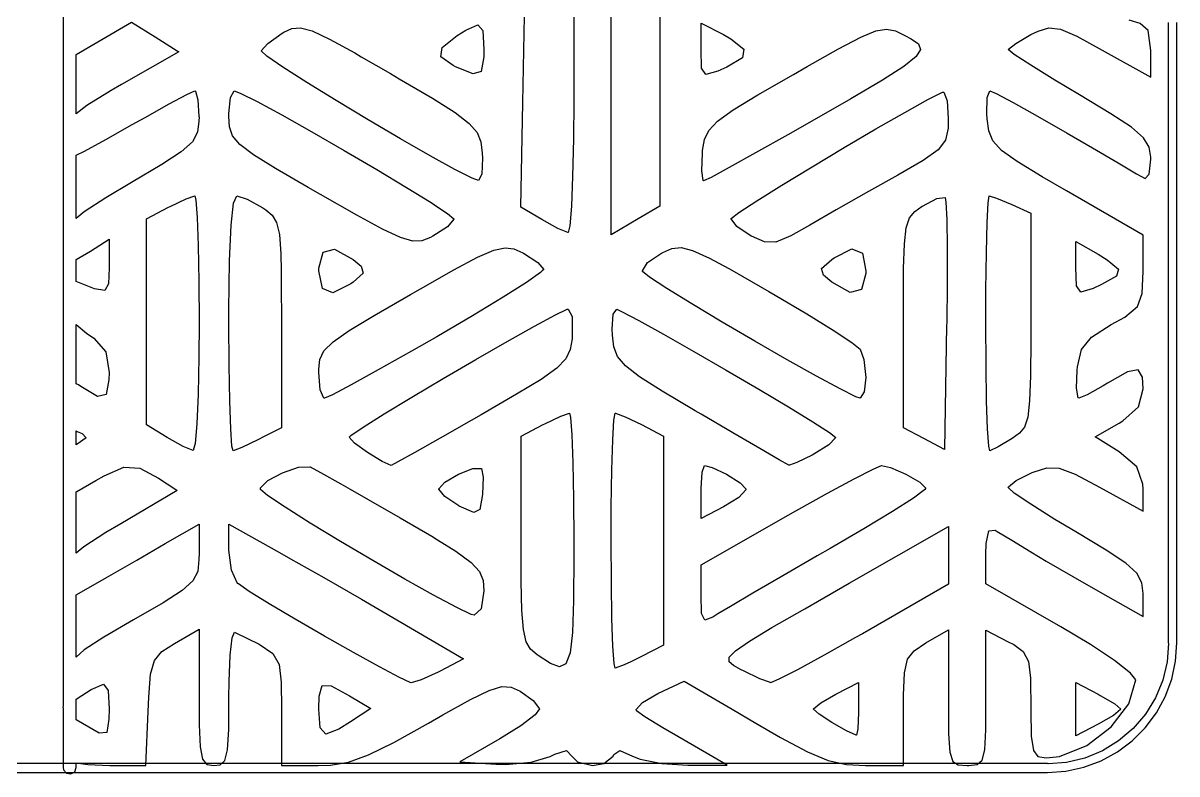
# Model space of a CAD drawing. Header units: millimetres. Extents: x 38 to 487, y 14 to 137.
# Drawn here: x 459.49 to 472.66, y 27.92 to 36.49 of the extents above; entities that cross this region are included whole.
import ezdxf

# ---------------------------------------------------------------- set-up
doc = ezdxf.new("R2010")
doc.units = ezdxf.units.MM
doc.layers.add('BLACK', color=20, linetype='Continuous')

msp = doc.modelspace()

# ---------------------------------------------------------------- linework, layer by layer
at = {"layer": 'BLACK', "linetype": 'Continuous'}
for p, q in [((459.948, 38.682), (459.948, 28.704)), ((465.774, 37.099), (465.774, 35.595)), ((466.201, 34.074), (466.201, 37.099)), ((465.195, 35.582), (465.218, 36.775)), ((466.757, 36.775), (466.757, 34.399)), ((460.343, 36.276), (460.728, 36.501)), ((460.728, 36.501), (460.997, 36.331)), ((467.228, 36.188), (467.228, 36.489)), ((467.228, 36.489), (467.484, 36.357)), ((472.24, 36.485), (472.114, 36.523)), ((472.33, 36.406), (472.24, 36.485)), ((472.559, 36.495), (472.559, 29.417)), ((472.559, 36.495), (472.559, 29.417)), ((472.659, 29.417), (472.659, 36.495)), ((472.659, 29.417), (472.659, 36.495)), ((462.284, 36.257), (462.446, 36.374)), ((462.446, 36.374), (462.465, 36.385)), ((462.465, 36.385), (462.557, 36.428)), ((462.557, 36.428), (462.655, 36.436)), ((462.655, 36.436), (462.789, 36.399)), ((462.789, 36.399), (462.987, 36.306)), ((464.273, 36.209), (464.445, 36.347)), ((464.445, 36.347), (464.542, 36.408)), ((464.542, 36.408), (464.681, 36.47)), ((464.681, 36.47), (464.737, 36.403)), ((464.737, 36.403), (464.747, 36.186)), ((467.484, 36.357), (467.568, 36.311)), ((469.05, 36.329), (469.222, 36.4)), ((469.222, 36.4), (469.344, 36.42)), ((469.344, 36.42), (469.445, 36.399)), ((469.445, 36.399), (469.554, 36.348)), ((469.554, 36.348), (469.624, 36.31)), ((470.819, 36.258), (470.992, 36.358)), ((470.992, 36.358), (471.074, 36.398)), ((471.074, 36.398), (471.198, 36.436)), ((471.198, 36.436), (471.331, 36.42)), ((471.331, 36.42), (471.517, 36.338)), ((472.359, 36.178), (472.33, 36.406)), ((460.098, 36.132), (460.343, 36.276)), ((460.997, 36.331), (461.25, 36.171)), ((462.209, 36.171), (462.284, 36.257)), ((462.987, 36.306), (463.276, 36.148)), ((467.568, 36.311), (467.715, 36.193)), ((468.798, 36.196), (469.05, 36.329)), ((469.624, 36.31), (469.709, 36.251)), ((469.709, 36.251), (469.733, 36.188)), ((470.735, 36.191), (470.819, 36.258)), ((471.517, 36.338), (471.805, 36.181)), ((460.098, 35.455), (460.098, 36.132)), ((461.267, 36.161), (460.613, 35.788)), ((461.25, 36.171), (461.267, 36.161)), ((462.273, 36.111), (462.209, 36.171)), ((462.456, 35.985), (462.273, 36.111)), ((463.276, 36.148), (463.349, 36.105)), ((463.349, 36.105), (463.684, 35.912)), ((464.259, 36.105), (464.273, 36.209)), ((464.4, 36.004), (464.259, 36.105)), ((464.747, 36.103), (464.72, 35.938)), ((464.747, 36.186), (464.747, 36.103)), ((467.234, 35.974), (467.228, 36.188)), ((467.699, 36.092), (467.523, 35.985)), ((467.715, 36.193), (467.699, 36.092)), ((468.437, 35.992), (468.798, 36.196)), ((469.683, 36.107), (469.543, 35.995)), ((469.733, 36.188), (469.683, 36.107)), ((470.734, 36.186), (470.735, 36.191)), ((470.803, 36.13), (470.734, 36.186)), ((470.99, 36.008), (470.803, 36.13)), ((471.805, 36.181), (472.359, 35.871)), ((472.359, 35.871), (472.359, 36.178)), ((462.73, 35.811), (462.456, 35.985)), ((464.427, 35.991), (464.4, 36.004)), ((464.627, 35.909), (464.427, 35.991)), ((467.283, 35.901), (467.234, 35.974)), ((467.523, 35.985), (467.419, 35.939)), ((468.282, 35.903), (468.437, 35.992)), ((469.543, 35.995), (469.299, 35.839)), ((471.266, 35.838), (470.99, 36.008)), ((463.684, 35.912), (463.783, 35.854)), ((463.783, 35.854), (464.161, 35.632)), ((464.72, 35.938), (464.627, 35.909)), ((467.419, 35.939), (467.283, 35.901)), ((467.876, 35.669), (468.282, 35.903)), ((469.299, 35.839), (468.936, 35.625)), ((471.546, 35.67), (471.266, 35.838)), ((460.495, 35.72), (460.218, 35.55)), ((460.613, 35.788), (460.495, 35.72)), ((461.361, 35.675), (461.451, 35.715)), ((461.451, 35.715), (461.457, 35.713)), ((461.457, 35.713), (461.486, 35.615)), ((461.859, 35.64), (461.898, 35.715)), ((461.898, 35.715), (461.968, 35.69)), ((461.968, 35.69), (462.161, 35.594)), ((463.064, 35.605), (462.73, 35.811)), ((469.815, 35.616), (469.984, 35.701)), ((469.984, 35.701), (469.998, 35.7)), ((469.998, 35.7), (470.035, 35.602)), ((470.493, 35.64), (470.523, 35.715)), ((470.523, 35.715), (470.595, 35.685)), ((460.882, 35.413), (461.159, 35.568)), ((461.159, 35.568), (461.361, 35.675)), ((461.486, 35.615), (461.497, 35.423)), ((461.84, 35.456), (461.859, 35.64)), ((462.161, 35.594), (462.443, 35.441)), ((463.429, 35.385), (463.064, 35.605)), ((464.161, 35.632), (464.42, 35.469)), ((465.172, 34.39), (465.195, 35.582)), ((465.774, 35.595), (465.771, 35.167)), ((467.596, 35.498), (467.876, 35.669)), ((468.936, 35.625), (468.438, 35.34)), ((469.552, 35.47), (469.815, 35.616)), ((470.035, 35.602), (470.049, 35.402)), ((470.49, 35.454), (470.493, 35.64)), ((470.595, 35.685), (470.789, 35.583)), ((470.789, 35.583), (471.069, 35.426)), ((471.905, 35.455), (471.546, 35.67)), ((460.218, 35.55), (460.098, 35.455)), ((461.84, 35.423), (461.84, 35.456)), ((462.443, 35.441), (462.785, 35.249)), ((464.42, 35.469), (464.582, 35.345)), ((467.417, 35.37), (467.596, 35.498)), ((469.224, 35.282), (469.552, 35.47)), ((470.494, 35.398), (470.49, 35.454)), ((471.069, 35.426), (471.405, 35.233)), ((472.14, 35.3), (471.905, 35.455)), ((460.435, 35.16), (460.737, 35.33)), ((460.737, 35.33), (460.882, 35.413)), ((461.497, 35.369), (461.481, 35.243)), ((461.497, 35.423), (461.498, 35.418)), ((461.498, 35.418), (461.497, 35.369)), ((461.846, 35.304), (461.84, 35.423)), ((461.879, 35.204), (461.846, 35.304)), ((463.797, 35.169), (463.429, 35.385)), ((464.582, 35.345), (464.673, 35.24)), ((467.315, 35.264), (467.417, 35.37)), ((468.438, 35.34), (468.219, 35.215)), ((470.049, 35.402), (470.047, 35.29)), ((470.512, 35.258), (470.494, 35.398)), ((472.276, 35.181), (472.14, 35.3)), ((461.481, 35.243), (461.423, 35.135)), ((461.963, 35.105), (461.879, 35.204)), ((462.785, 35.249), (463.156, 35.036)), ((464.136, 34.975), (463.797, 35.169)), ((464.673, 35.24), (464.714, 35.133)), ((465.771, 35.167), (465.762, 34.738)), ((467.266, 35.159), (467.315, 35.264)), ((468.219, 35.215), (467.849, 35.007)), ((468.861, 35.069), (469.224, 35.282)), ((470.047, 35.29), (470.019, 35.153)), ((470.558, 35.146), (470.512, 35.258)), ((471.405, 35.233), (471.695, 35.064)), ((472.341, 35.075), (472.276, 35.181)), ((460.191, 35.028), (460.435, 35.16)), ((461.423, 35.135), (461.296, 35.021)), ((462.119, 34.986), (461.963, 35.105)), ((463.156, 35.036), (463.526, 34.818)), ((464.714, 35.133), (464.731, 35.004)), ((467.244, 35.006), (467.246, 35.035)), ((467.246, 35.035), (467.266, 35.159)), ((468.494, 34.849), (468.861, 35.069)), ((469.935, 35.042), (469.763, 34.92)), ((470.019, 35.153), (469.935, 35.042)), ((470.658, 35.037), (470.558, 35.146)), ((470.836, 34.908), (470.658, 35.037)), ((471.695, 35.064), (471.988, 34.893)), ((472.359, 34.958), (472.341, 35.075)), ((460.098, 34.982), (460.191, 35.028)), ((460.098, 34.258), (460.098, 34.982)), ((461.296, 35.021), (461.073, 34.875)), ((462.372, 34.828), (462.119, 34.986)), ((464.419, 34.819), (464.136, 34.975)), ((464.735, 34.949), (464.727, 34.765)), ((464.731, 35.004), (464.735, 34.949)), ((467.236, 34.802), (467.244, 35.006)), ((467.849, 35.007), (467.548, 34.84)), ((469.763, 34.92), (469.472, 34.754)), ((471.12, 34.735), (470.836, 34.908)), ((472.341, 34.767), (472.359, 34.935)), ((472.359, 34.935), (472.359, 34.958)), ((461.073, 34.875), (460.728, 34.67)), ((462.744, 34.612), (462.372, 34.828)), ((463.526, 34.818), (463.866, 34.614)), ((464.615, 34.72), (464.419, 34.819)), ((464.727, 34.765), (464.688, 34.694)), ((467.251, 34.694), (467.236, 34.802)), ((467.548, 34.84), (467.342, 34.729)), ((468.151, 34.64), (468.494, 34.849)), ((471.988, 34.893), (472.199, 34.77)), ((472.199, 34.77), (472.295, 34.715)), ((472.297, 34.714), (472.341, 34.767)), ((460.728, 34.67), (460.436, 34.497)), ((464.688, 34.694), (464.615, 34.72)), ((465.762, 34.738), (465.748, 34.399)), ((467.257, 34.689), (467.251, 34.694)), ((467.342, 34.729), (467.257, 34.689)), ((467.864, 34.46), (468.151, 34.64)), ((469.472, 34.754), (469.137, 34.567)), ((471.397, 34.574), (471.12, 34.735)), ((472.295, 34.715), (472.297, 34.714)), ((461.35, 34.482), (461.451, 34.518)), ((461.451, 34.518), (461.463, 34.467)), ((461.892, 34.433), (461.928, 34.518)), ((461.928, 34.518), (462.047, 34.48)), ((462.884, 34.532), (462.744, 34.612)), ((463.298, 34.296), (462.884, 34.532)), ((463.866, 34.614), (464.146, 34.441)), ((469.137, 34.567), (468.768, 34.358)), ((470.503, 34.437), (470.516, 34.518)), ((470.516, 34.518), (470.601, 34.491)), ((472.273, 34.068), (471.397, 34.574)), ((460.436, 34.497), (460.188, 34.334)), ((460.899, 34.257), (461.151, 34.387)), ((461.151, 34.387), (461.168, 34.396)), ((461.168, 34.396), (461.35, 34.482)), ((461.463, 34.467), (461.477, 34.27)), ((461.865, 34.184), (461.892, 34.433)), ((462.047, 34.48), (462.227, 34.38)), ((462.227, 34.38), (462.259, 34.359)), ((464.146, 34.441), (464.223, 34.39)), ((464.223, 34.39), (464.335, 34.315)), ((465.409, 34.248), (465.172, 34.39)), ((465.748, 34.399), (465.73, 34.176)), ((466.757, 34.399), (466.509, 34.254)), ((467.66, 34.327), (467.864, 34.46)), ((469.667, 34.338), (469.753, 34.399)), ((469.753, 34.399), (469.755, 34.401)), ((469.755, 34.401), (469.919, 34.487)), ((469.919, 34.487), (470.012, 34.499)), ((470.012, 34.499), (470.021, 34.447)), ((470.021, 34.447), (470.031, 34.247)), ((470.492, 34.213), (470.503, 34.437)), ((470.601, 34.491), (470.773, 34.419)), ((470.773, 34.419), (470.99, 34.319)), ((460.188, 34.334), (460.098, 34.258)), ((460.899, 31.906), (460.899, 34.257)), ((461.477, 34.27), (461.488, 33.952)), ((462.259, 34.359), (462.333, 34.297)), ((462.333, 34.297), (462.384, 34.213)), ((463.593, 34.136), (463.298, 34.296)), ((464.405, 34.253), (464.333, 34.164)), ((464.335, 34.315), (464.405, 34.255)), ((464.405, 34.255), (464.405, 34.253)), ((465.592, 34.147), (465.409, 34.248)), ((466.509, 34.254), (466.201, 34.074)), ((467.57, 34.254), (467.571, 34.258)), ((467.637, 34.167), (467.57, 34.254)), ((467.571, 34.258), (467.66, 34.327)), ((468.768, 34.358), (468.468, 34.184)), ((469.57, 34.153), (469.608, 34.266)), ((469.608, 34.266), (469.667, 34.338)), ((470.031, 34.247), (470.036, 33.927)), ((470.99, 34.319), (470.99, 33.103)), ((461.847, 33.775), (461.865, 34.184)), ((462.384, 34.213), (462.415, 34.077)), ((463.796, 34.041), (463.593, 34.136)), ((464.333, 34.164), (464.167, 34.057)), ((465.707, 34.098), (465.592, 34.147)), ((465.73, 34.176), (465.71, 34.098)), ((467.801, 34.059), (467.637, 34.167)), ((468.468, 34.184), (468.252, 34.061)), ((469.549, 33.97), (469.57, 34.153)), ((470.484, 33.873), (470.492, 34.213)), ((460.26, 33.886), (460.471, 34.024)), ((460.471, 34.024), (460.471, 33.706)), ((462.415, 34.077), (462.431, 33.858)), ((463.937, 34.001), (463.796, 34.041)), ((464.042, 34.005), (463.937, 34.001)), ((464.14, 34.043), (464.042, 34.005)), ((464.167, 34.057), (464.14, 34.043)), ((465.71, 34.098), (465.707, 34.098)), ((467.805, 34.057), (467.801, 34.059)), ((467.95, 33.993), (467.805, 34.057)), ((468.08, 33.991), (467.95, 33.993)), ((468.252, 34.061), (468.08, 33.991)), ((471.504, 33.701), (471.504, 33.997)), ((471.504, 33.997), (471.76, 33.851)), ((472.273, 33.658), (472.273, 34.068)), ((460.098, 33.79), (460.26, 33.886)), ((461.488, 33.952), (461.495, 33.541)), ((462.431, 33.858), (462.435, 33.663)), ((462.866, 33.692), (462.916, 33.876)), ((462.916, 33.876), (463.046, 33.909)), ((463.046, 33.909), (463.256, 33.791)), ((464.677, 33.817), (464.862, 33.898)), ((464.862, 33.898), (464.991, 33.926)), ((464.991, 33.926), (465.092, 33.912)), ((465.092, 33.912), (465.193, 33.867)), ((465.193, 33.867), (465.2, 33.864)), ((465.2, 33.864), (465.364, 33.759)), ((466.618, 33.756), (466.778, 33.865)), ((466.778, 33.865), (466.792, 33.872)), ((466.792, 33.872), (466.896, 33.917)), ((466.896, 33.917), (467, 33.929)), ((467, 33.929), (467.132, 33.896)), ((467.132, 33.896), (467.324, 33.808)), ((468.746, 33.811), (468.947, 33.913)), ((468.947, 33.913), (469.069, 33.863)), ((469.069, 33.863), (469.109, 33.663)), ((469.539, 33.687), (469.549, 33.97)), ((470.036, 33.927), (470.036, 33.515)), ((470.479, 33.446), (470.484, 33.873)), ((471.76, 33.851), (471.864, 33.789)), ((460.098, 33.539), (460.098, 33.79)), ((461.84, 33.213), (461.847, 33.775)), ((463.256, 33.791), (463.35, 33.714)), ((463.35, 33.714), (463.371, 33.637)), ((464.407, 33.674), (464.677, 33.817)), ((465.364, 33.759), (465.432, 33.678)), ((466.559, 33.661), (466.618, 33.756)), ((467.324, 33.808), (467.544, 33.688)), ((468.604, 33.688), (468.719, 33.791)), ((468.719, 33.791), (468.746, 33.811)), ((471.864, 33.789), (471.992, 33.683)), ((460.471, 33.695), (460.466, 33.513)), ((460.471, 33.706), (460.471, 33.695)), ((462.435, 33.663), (462.437, 33.528)), ((462.866, 33.663), (462.866, 33.692)), ((462.906, 33.462), (462.866, 33.663)), ((463.371, 33.637), (463.256, 33.534)), ((464.025, 33.458), (464.407, 33.674)), ((465.396, 33.642), (465.236, 33.53)), ((465.415, 33.661), (465.396, 33.642)), ((465.432, 33.678), (465.415, 33.661)), ((466.56, 33.655), (466.559, 33.661)), ((466.639, 33.591), (466.56, 33.655)), ((466.836, 33.461), (466.639, 33.591)), ((467.544, 33.688), (467.604, 33.655)), ((467.604, 33.655), (468.003, 33.426)), ((468.625, 33.612), (468.604, 33.688)), ((468.719, 33.534), (468.625, 33.612)), ((469.109, 33.633), (469.059, 33.449)), ((469.109, 33.663), (469.109, 33.633)), ((469.537, 33.275), (469.539, 33.687)), ((471.511, 33.49), (471.504, 33.701)), ((471.969, 33.6), (471.799, 33.505)), ((471.992, 33.683), (471.969, 33.6)), ((472.263, 33.405), (472.273, 33.658)), ((460.304, 33.457), (460.098, 33.539)), ((460.424, 33.439), (460.304, 33.457)), ((460.466, 33.513), (460.424, 33.439)), ((461.495, 33.541), (461.498, 33.064)), ((462.437, 33.528), (462.438, 33.056)), ((463.027, 33.413), (462.906, 33.462)), ((463.229, 33.514), (463.027, 33.413)), ((463.256, 33.534), (463.229, 33.514)), ((463.91, 33.392), (464.025, 33.458)), ((465.236, 33.53), (464.969, 33.36)), ((467.123, 33.284), (466.836, 33.461)), ((468.929, 33.416), (468.719, 33.534)), ((469.059, 33.449), (468.929, 33.416)), ((470.036, 33.515), (470.031, 33.064)), ((471.561, 33.42), (471.511, 33.49)), ((471.701, 33.461), (471.561, 33.42)), ((471.799, 33.505), (471.701, 33.461)), ((463.498, 33.154), (463.91, 33.392)), ((464.969, 33.36), (464.619, 33.148)), ((468.003, 33.426), (468.073, 33.386)), ((468.073, 33.386), (468.434, 33.171)), ((470.477, 33.064), (470.479, 33.446)), ((472.207, 33.254), (472.263, 33.405)), ((461.84, 33.064), (461.84, 33.213)), ((465.565, 33.16), (465.698, 33.223)), ((465.698, 33.223), (465.712, 33.224)), ((465.712, 33.224), (465.756, 33.14)), ((466.224, 33.168), (466.265, 33.223)), ((466.265, 33.223), (466.318, 33.198)), ((466.318, 33.198), (466.516, 33.095)), ((467.467, 33.078), (467.123, 33.284)), ((469.537, 33.065), (469.537, 33.275)), ((472.063, 33.135), (472.207, 33.254)), ((461.498, 33.064), (461.495, 32.682)), ((461.842, 32.587), (461.84, 33.064)), ((462.438, 33.056), (462.438, 31.871)), ((463.211, 32.981), (463.498, 33.154)), ((464.619, 33.148), (464.212, 32.91)), ((465.328, 33.032), (465.565, 33.16)), ((465.756, 33.14), (465.757, 32.995)), ((466.213, 32.995), (466.224, 33.168)), ((466.516, 33.095), (466.801, 32.938)), ((467.84, 32.86), (467.467, 33.078)), ((468.434, 33.171), (468.736, 32.984)), ((469.537, 31.872), (469.537, 33.065)), ((470.031, 33.064), (470.03, 33.041)), ((470.48, 32.587), (470.477, 33.064)), ((470.99, 33.103), (470.99, 32.878)), ((471.91, 33.048), (472.063, 33.135)), ((460.098, 32.373), (460.098, 33.048)), ((460.098, 33.048), (460.215, 32.949)), ((460.215, 32.949), (460.299, 32.895)), ((463.028, 32.852), (463.211, 32.981)), ((465.016, 32.857), (465.328, 33.032)), ((465.758, 32.927), (465.755, 32.888)), ((465.757, 32.995), (465.758, 32.927)), ((466.217, 32.928), (466.213, 32.995)), ((466.234, 32.794), (466.217, 32.928)), ((466.801, 32.938), (467.144, 32.743)), ((468.736, 32.984), (468.949, 32.844)), ((470.03, 33.041), (470.007, 31.625)), ((471.682, 32.904), (471.91, 33.048)), ((460.299, 32.895), (460.436, 32.737)), ((462.924, 32.749), (463.028, 32.852)), ((464.212, 32.91), (463.922, 32.745)), ((464.659, 32.652), (465.016, 32.857)), ((465.755, 32.888), (465.735, 32.763)), ((466.275, 32.684), (466.234, 32.794)), ((468.209, 32.648), (467.84, 32.86)), ((468.949, 32.844), (469.044, 32.77)), ((470.99, 32.878), (470.988, 32.464)), ((471.568, 32.763), (471.682, 32.904)), ((460.436, 32.737), (460.471, 32.503)), ((461.495, 32.682), (461.487, 32.255)), ((462.878, 32.652), (462.924, 32.749)), ((463.922, 32.745), (463.543, 32.532)), ((465.735, 32.763), (465.685, 32.658)), ((466.364, 32.578), (466.275, 32.684)), ((467.144, 32.743), (467.516, 32.529)), ((469.044, 32.77), (469.085, 32.651)), ((471.523, 32.565), (471.568, 32.763)), ((461.849, 32.176), (461.842, 32.587)), ((462.866, 32.541), (462.878, 32.652)), ((462.866, 32.501), (462.866, 32.541)), ((463.543, 32.532), (463.234, 32.362)), ((464.286, 32.434), (464.659, 32.652)), ((465.583, 32.552), (465.403, 32.424)), ((465.685, 32.658), (465.583, 32.552)), ((466.525, 32.453), (466.364, 32.578)), ((467.516, 32.529), (467.886, 32.311)), ((468.545, 32.46), (468.209, 32.648)), ((469.085, 32.651), (469.108, 32.444)), ((470.487, 32.176), (470.48, 32.587)), ((471.514, 32.323), (471.52, 32.528)), ((471.52, 32.528), (471.523, 32.565)), ((472.218, 32.533), (472.095, 32.509)), ((472.266, 32.449), (472.218, 32.533)), ((460.47, 32.418), (460.437, 32.25)), ((460.471, 32.503), (460.47, 32.418)), ((462.882, 32.306), (462.866, 32.501)), ((463.927, 32.221), (464.286, 32.434)), ((465.403, 32.424), (465.123, 32.254)), ((466.783, 32.289), (466.525, 32.453)), ((468.817, 32.314), (468.545, 32.46)), ((469.108, 32.444), (469.091, 32.283)), ((470.988, 32.464), (470.978, 32.179)), ((472.095, 32.509), (471.865, 32.379)), ((472.273, 32.316), (472.266, 32.449)), ((460.122, 32.36), (460.098, 32.373)), ((460.148, 32.342), (460.122, 32.36)), ((460.34, 32.229), (460.148, 32.342)), ((462.922, 32.211), (462.882, 32.306)), ((463.234, 32.362), (463.02, 32.249)), ((467.161, 32.064), (466.783, 32.289)), ((467.886, 32.311), (468.226, 32.109)), ((468.995, 32.226), (468.817, 32.314)), ((469.091, 32.283), (469.045, 32.21)), ((471.531, 32.214), (471.514, 32.323)), ((471.815, 32.349), (471.635, 32.249)), ((471.865, 32.379), (471.815, 32.349)), ((472.221, 32.112), (472.273, 32.316)), ((460.437, 32.25), (460.34, 32.229)), ((461.487, 32.255), (461.473, 31.916)), ((461.86, 31.858), (461.849, 32.176)), ((462.929, 32.209), (462.922, 32.211)), ((463.02, 32.249), (462.929, 32.209)), ((463.612, 32.03), (463.927, 32.221)), ((465.123, 32.254), (464.718, 32.02)), ((469.045, 32.21), (468.995, 32.226)), ((470.498, 31.858), (470.487, 32.176)), ((470.978, 32.179), (470.957, 31.994)), ((471.539, 32.209), (471.531, 32.214)), ((471.635, 32.249), (471.539, 32.209)), ((463.37, 31.878), (463.612, 32.03)), ((464.718, 32.02), (464.606, 31.956)), ((465.444, 31.916), (465.626, 32.002)), ((465.626, 32.002), (465.727, 32.038)), ((465.727, 32.038), (465.739, 31.987)), ((466.233, 31.957), (466.248, 32.038)), ((466.248, 32.038), (466.252, 32.037)), ((466.252, 32.037), (466.362, 31.997)), ((467.228, 32.025), (467.161, 32.064)), ((467.592, 31.812), (467.228, 32.025)), ((468.226, 32.109), (468.505, 31.938)), ((472.043, 31.951), (472.221, 32.112)), ((461.134, 31.76), (460.899, 31.906)), ((461.473, 31.916), (461.454, 31.693)), ((462.438, 31.871), (462.228, 31.763)), ((463.232, 31.784), (463.37, 31.878)), ((464.606, 31.956), (464.251, 31.753)), ((465.175, 31.777), (465.427, 31.907)), ((465.427, 31.907), (465.444, 31.916)), ((465.739, 31.987), (465.753, 31.79)), ((466.22, 31.733), (466.233, 31.957)), ((466.362, 31.997), (466.548, 31.907)), ((466.548, 31.907), (466.8, 31.777)), ((468.505, 31.938), (468.609, 31.872)), ((468.609, 31.872), (468.695, 31.817)), ((469.772, 31.749), (469.537, 31.872)), ((470.92, 31.88), (470.862, 31.808)), ((470.957, 31.994), (470.92, 31.88)), ((471.725, 31.769), (471.999, 31.925)), ((471.999, 31.925), (472.043, 31.951)), ((460.098, 31.675), (460.098, 31.838)), ((460.098, 31.838), (460.108, 31.827)), ((460.108, 31.827), (460.164, 31.805)), ((460.212, 31.757), (460.108, 31.686)), ((460.164, 31.805), (460.212, 31.757)), ((461.316, 31.659), (461.134, 31.76)), ((461.874, 31.661), (461.86, 31.858)), ((462.186, 31.741), (462.169, 31.732)), ((462.228, 31.763), (462.186, 31.741)), ((463.21, 31.763), (463.232, 31.784)), ((463.273, 31.694), (463.21, 31.763)), ((464.251, 31.753), (463.961, 31.59)), ((465.175, 30.592), (465.175, 31.777)), ((465.753, 31.79), (465.764, 31.472)), ((466.8, 31.777), (466.8, 29.391)), ((467.899, 31.633), (467.592, 31.812)), ((468.764, 31.757), (468.686, 31.675)), ((468.695, 31.817), (468.765, 31.762)), ((468.765, 31.762), (468.764, 31.757)), ((470.007, 31.625), (469.772, 31.749)), ((470.511, 31.661), (470.498, 31.858)), ((470.78, 31.748), (470.62, 31.652)), ((470.862, 31.808), (470.78, 31.748)), ((471.999, 31.596), (471.725, 31.769)), ((460.108, 31.686), (460.098, 31.675)), ((461.431, 31.613), (461.316, 31.659)), ((461.433, 31.612), (461.431, 31.613)), ((461.454, 31.693), (461.433, 31.612)), ((461.887, 31.61), (461.874, 31.661)), ((461.988, 31.646), (461.887, 31.61)), ((462.169, 31.732), (461.988, 31.646)), ((463.421, 31.588), (463.273, 31.694)), ((466.209, 31.393), (466.22, 31.733)), ((468.121, 31.506), (467.899, 31.633)), ((468.686, 31.675), (468.515, 31.57)), ((470.523, 31.61), (470.511, 31.661)), ((470.62, 31.652), (470.523, 31.61)), ((463.587, 31.488), (463.421, 31.588)), ((463.691, 31.442), (463.587, 31.488)), ((463.766, 31.481), (463.691, 31.442)), ((463.961, 31.59), (463.766, 31.481)), ((468.23, 31.445), (468.121, 31.506)), ((468.322, 31.475), (468.237, 31.443)), ((468.495, 31.559), (468.322, 31.475)), ((468.515, 31.57), (468.495, 31.559)), ((472.2, 31.426), (471.999, 31.596)), ((460.415, 31.324), (460.639, 31.42)), ((460.639, 31.42), (460.823, 31.411)), ((460.823, 31.411), (461.035, 31.298)), ((462.285, 31.269), (462.451, 31.358)), ((462.451, 31.358), (462.632, 31.42)), ((462.632, 31.42), (462.762, 31.426)), ((462.762, 31.426), (462.768, 31.424)), ((462.768, 31.424), (462.885, 31.361)), ((462.885, 31.361), (463.115, 31.232)), ((464.305, 31.252), (464.459, 31.342)), ((464.459, 31.342), (464.623, 31.406)), ((464.623, 31.406), (464.722, 31.408)), ((464.722, 31.408), (464.74, 31.306)), ((465.764, 31.472), (465.771, 31.061)), ((466.203, 30.966), (466.209, 31.393)), ((467.228, 31.178), (467.241, 31.364)), ((467.241, 31.364), (467.266, 31.439)), ((467.266, 31.439), (467.354, 31.418)), ((467.354, 31.418), (467.52, 31.341)), ((468.237, 31.443), (468.23, 31.445)), ((468.976, 31.289), (469.191, 31.399)), ((469.191, 31.399), (469.287, 31.439)), ((469.287, 31.439), (469.39, 31.417)), ((469.39, 31.417), (469.566, 31.343)), ((469.566, 31.343), (469.724, 31.252)), ((470.823, 31.269), (471.005, 31.36)), ((471.005, 31.36), (471.018, 31.365)), ((471.018, 31.365), (471.174, 31.415)), ((471.174, 31.415), (471.316, 31.411)), ((471.316, 31.411), (471.499, 31.342)), ((471.499, 31.342), (471.775, 31.195)), ((472.271, 31.228), (472.2, 31.426)), ((460.105, 31.143), (460.32, 31.268)), ((460.32, 31.268), (460.415, 31.324)), ((461.035, 31.298), (461.234, 31.167)), ((462.201, 31.185), (462.285, 31.269)), ((463.115, 31.232), (463.222, 31.172)), ((464.234, 31.173), (464.305, 31.252)), ((464.74, 31.306), (464.732, 31.112)), ((467.52, 31.341), (467.673, 31.245)), ((467.673, 31.245), (467.741, 31.171)), ((468.672, 31.125), (468.976, 31.289)), ((469.724, 31.252), (469.793, 31.181)), ((470.735, 31.196), (470.823, 31.269)), ((472.273, 31.171), (472.271, 31.228)), ((460.098, 31.141), (460.105, 31.143)), ((460.098, 30.439), (460.098, 31.141)), ((461.25, 31.157), (460.604, 30.776)), ((461.234, 31.167), (461.25, 31.157)), ((462.201, 31.167), (462.201, 31.185)), ((462.281, 31.098), (462.201, 31.167)), ((462.48, 30.964), (462.281, 31.098)), ((463.222, 31.172), (463.428, 31.054)), ((464.234, 31.172), (464.234, 31.173)), ((464.302, 31.087), (464.234, 31.172)), ((464.465, 30.981), (464.302, 31.087)), ((464.732, 31.111), (464.703, 30.938)), ((464.732, 31.112), (464.732, 31.111)), ((467.228, 31.138), (467.228, 31.178)), ((467.228, 30.836), (467.228, 31.138)), ((467.74, 31.165), (467.658, 31.077)), ((467.741, 31.171), (467.74, 31.165)), ((468.309, 30.922), (468.672, 31.125)), ((469.779, 31.163), (469.651, 31.069)), ((469.793, 31.181), (469.779, 31.163)), ((470.734, 31.19), (470.735, 31.196)), ((470.803, 31.126), (470.734, 31.19)), ((470.99, 30.998), (470.803, 31.126)), ((471.775, 31.195), (472.273, 30.919)), ((472.273, 30.919), (472.273, 31.171)), ((462.767, 30.783), (462.48, 30.964)), ((463.428, 31.054), (463.793, 30.844)), ((464.469, 30.978), (464.465, 30.981)), ((464.634, 30.903), (464.469, 30.978)), ((465.771, 31.061), (465.774, 30.584)), ((466.201, 30.584), (466.203, 30.966)), ((467.484, 30.969), (467.228, 30.836)), ((467.658, 31.077), (467.484, 30.969)), ((469.651, 31.069), (469.412, 30.916)), ((471.264, 30.826), (470.99, 30.998)), ((463.793, 30.844), (464.154, 30.633)), ((464.703, 30.938), (464.634, 30.903)), ((467.228, 30.307), (468.222, 30.873)), ((468.222, 30.873), (468.309, 30.922)), ((469.412, 30.916), (469.087, 30.719)), ((471.504, 30.683), (471.264, 30.826)), ((460.604, 30.776), (460.435, 30.675)), ((461.113, 30.549), (461.498, 30.771)), ((461.498, 30.771), (461.498, 30.439)), ((461.84, 30.473), (461.84, 30.77)), ((461.84, 30.77), (462.417, 30.447)), ((463.111, 30.574), (462.767, 30.783)), ((469.087, 30.719), (468.703, 30.495)), ((468.917, 30.097), (470.05, 30.746)), ((470.05, 30.746), (470.05, 30.085)), ((470.481, 30.552), (470.512, 30.696)), ((470.512, 30.696), (470.584, 30.702)), ((470.584, 30.702), (470.609, 30.687)), ((470.609, 30.687), (470.773, 30.588)), ((471.851, 30.476), (471.504, 30.683)), ((460.435, 30.675), (460.183, 30.512)), ((463.481, 30.356), (463.111, 30.574)), ((464.154, 30.633), (464.221, 30.592)), ((464.221, 30.592), (464.431, 30.462)), ((465.176, 30.119), (465.175, 30.592)), ((465.774, 30.584), (465.774, 30.412)), ((466.204, 30.107), (466.201, 30.584)), ((470.477, 30.427), (470.481, 30.552)), ((470.773, 30.588), (470.99, 30.456)), ((460.183, 30.512), (460.098, 30.439)), ((460.788, 30.362), (461.113, 30.549)), ((461.498, 30.439), (461.497, 30.367)), ((461.868, 30.248), (461.84, 30.473)), ((462.417, 30.447), (462.542, 30.377)), ((464.431, 30.462), (464.606, 30.335)), ((468.703, 30.495), (468.554, 30.41)), ((470.477, 30.089), (470.477, 30.427)), ((470.99, 30.456), (471.167, 30.35)), ((472.075, 30.327), (471.851, 30.476)), ((460.442, 30.162), (460.788, 30.362)), ((461.497, 30.367), (461.483, 30.233)), ((462.542, 30.377), (462.923, 30.161)), ((463.846, 30.145), (463.481, 30.356)), ((464.606, 30.335), (464.7, 30.232)), ((465.774, 30.412), (465.771, 29.901)), ((467.228, 29.965), (467.228, 30.307)), ((468.554, 30.41), (468.161, 30.183)), ((471.167, 30.35), (471.469, 30.174)), ((472.203, 30.211), (472.075, 30.327)), ((460.343, 30.105), (460.442, 30.162)), ((461.483, 30.233), (461.428, 30.124)), ((461.939, 30.096), (461.868, 30.248)), ((462.923, 30.161), (463.351, 29.914)), ((464.7, 30.232), (464.74, 30.13)), ((468.161, 30.183), (467.819, 29.984)), ((471.469, 30.174), (471.782, 29.994)), ((472.26, 30.103), (472.203, 30.211)), ((460.098, 29.964), (460.343, 30.105)), ((461.428, 30.124), (461.305, 30.014)), ((461.947, 30.089), (461.939, 30.096)), ((462.071, 30.004), (461.947, 30.089)), ((464.176, 29.96), (463.846, 30.145)), ((464.74, 30.13), (464.747, 30.01)), ((465.184, 29.788), (465.176, 30.119)), ((466.211, 29.695), (466.204, 30.107)), ((468.411, 29.807), (468.917, 30.097)), ((470.05, 30.085), (469.069, 29.522)), ((471.333, 29.6), (470.477, 30.089)), ((472.273, 29.979), (472.26, 30.103)), ((460.098, 29.253), (460.098, 29.964)), ((461.305, 30.014), (461.088, 29.875)), ((462.299, 29.864), (462.071, 30.004)), ((463.351, 29.914), (463.755, 29.679)), ((464.439, 29.82), (464.176, 29.96)), ((464.747, 30.01), (464.718, 29.806)), ((464.747, 30.01), (464.747, 30.01)), ((465.771, 29.901), (465.759, 29.537)), ((467.233, 29.751), (467.228, 29.965)), ((467.819, 29.984), (467.562, 29.833)), ((471.782, 29.994), (472.273, 29.716)), ((472.273, 29.975), (472.273, 29.979)), ((472.273, 29.716), (472.273, 29.975)), ((461.088, 29.875), (460.749, 29.679)), ((462.596, 29.688), (462.299, 29.864)), ((464.605, 29.742), (464.439, 29.82)), ((464.718, 29.806), (464.64, 29.732)), ((465.201, 29.568), (465.184, 29.788)), ((467.562, 29.833), (467.42, 29.747)), ((468.037, 29.591), (468.411, 29.807)), ((460.749, 29.679), (460.412, 29.483)), ((462.929, 29.495), (462.596, 29.688)), ((463.755, 29.679), (464.516, 29.233)), ((464.64, 29.732), (464.605, 29.742)), ((466.222, 29.378), (466.211, 29.695)), ((467.269, 29.676), (467.233, 29.751)), ((467.361, 29.71), (467.269, 29.676)), ((467.42, 29.747), (467.361, 29.71)), ((461.22, 29.411), (461.498, 29.573)), ((461.498, 29.573), (461.498, 28.796)), ((461.876, 29.476), (461.904, 29.541)), ((461.904, 29.541), (461.92, 29.533)), ((461.92, 29.533), (462.185, 29.402)), ((465.232, 29.43), (465.201, 29.568)), ((465.759, 29.537), (465.733, 29.302)), ((467.779, 29.435), (468.037, 29.591)), ((469.069, 29.522), (468.992, 29.478)), ((469.793, 29.416), (470.05, 29.567)), ((470.05, 29.567), (470.05, 28.793)), ((470.477, 28.79), (470.477, 29.562)), ((470.477, 29.562), (470.734, 29.429)), ((471.671, 29.398), (471.333, 29.6)), ((460.412, 29.483), (460.189, 29.337)), ((461.075, 29.318), (461.22, 29.411)), ((461.854, 29.276), (461.876, 29.476)), ((462.185, 29.402), (462.34, 29.297)), ((463.261, 29.307), (462.929, 29.495)), ((465.282, 29.344), (465.232, 29.43)), ((466.236, 29.181), (466.222, 29.378)), ((466.8, 29.391), (466.548, 29.26)), ((467.622, 29.327), (467.779, 29.435)), ((468.992, 29.478), (468.632, 29.275)), ((469.661, 29.328), (469.793, 29.416)), ((470.734, 29.429), (470.796, 29.397)), ((470.796, 29.397), (470.905, 29.317)), ((471.946, 29.215), (471.671, 29.398)), ((472.563, 29.409), (472.546, 29.201)), ((472.563, 29.409), (472.546, 29.201)), ((472.559, 29.417), (472.563, 29.409)), ((472.559, 29.417), (472.563, 29.409)), ((472.644, 29.207), (472.659, 29.417)), ((472.644, 29.207), (472.659, 29.417)), ((472.659, 29.417), (472.659, 29.417)), ((472.659, 29.417), (472.659, 29.417)), ((472.659, 29.417), (472.659, 29.417)), ((472.659, 29.417), (472.659, 29.417)), ((472.659, 29.417), (472.659, 29.417)), ((472.659, 29.417), (472.659, 29.417)), ((460.189, 29.337), (460.098, 29.253)), ((460.99, 29.216), (461.075, 29.318)), ((461.841, 28.977), (461.854, 29.276)), ((462.34, 29.297), (462.414, 29.169)), ((463.558, 29.142), (463.261, 29.307)), ((465.356, 29.282), (465.282, 29.344)), ((465.367, 29.273), (465.356, 29.282)), ((465.509, 29.181), (465.367, 29.273)), ((465.733, 29.302), (465.686, 29.176)), ((466.531, 29.252), (466.425, 29.201)), ((466.548, 29.26), (466.531, 29.252)), ((467.547, 29.201), (467.55, 29.253)), ((467.55, 29.253), (467.622, 29.327)), ((468.632, 29.275), (468.33, 29.111)), ((469.584, 29.23), (469.661, 29.328)), ((470.905, 29.317), (470.963, 29.206)), ((460.945, 29.059), (460.99, 29.216)), ((462.414, 29.169), (462.437, 28.968)), ((463.785, 29.021), (463.558, 29.142)), ((464.516, 29.233), (464.251, 29.096)), ((465.614, 29.142), (465.509, 29.181)), ((465.686, 29.176), (465.614, 29.142)), ((466.248, 29.13), (466.236, 29.181)), ((466.349, 29.166), (466.248, 29.13)), ((466.425, 29.201), (466.349, 29.166)), ((467.598, 29.158), (467.547, 29.201)), ((467.687, 29.11), (467.598, 29.158)), ((467.711, 29.098), (467.687, 29.11)), ((468.33, 29.111), (468.117, 29.001)), ((469.548, 29.076), (469.584, 29.23)), ((470.963, 29.206), (470.986, 29.015)), ((472.128, 29.073), (471.946, 29.215)), ((472.546, 29.201), (472.496, 28.99)), ((472.546, 29.201), (472.496, 28.99)), ((472.599, 29.001), (472.644, 29.207)), ((472.599, 29.001), (472.644, 29.207)), ((460.924, 28.799), (460.945, 29.059)), ((461.84, 28.795), (461.841, 28.977)), ((463.908, 28.963), (463.785, 29.021)), ((464.034, 28.996), (463.918, 28.961)), ((464.226, 29.083), (464.034, 28.996)), ((464.251, 29.096), (464.226, 29.083)), ((466.736, 28.838), (467.036, 28.981)), ((467.036, 28.981), (467.581, 28.66)), ((467.899, 29.005), (467.711, 29.098)), ((468.019, 28.963), (467.899, 29.005)), ((468.117, 29.001), (468.022, 28.962)), ((469.537, 28.819), (469.548, 29.076)), ((470.986, 29.015), (470.987, 28.963)), ((472.111, 28.723), (472.188, 28.997)), ((472.188, 28.997), (472.128, 29.073)), ((472.496, 28.99), (472.413, 28.789)), ((472.496, 28.99), (472.413, 28.789)), ((472.525, 28.803), (472.599, 29.001)), ((472.525, 28.803), (472.599, 29.001)), ((460.162, 28.817), (460.269, 28.884)), ((460.269, 28.884), (460.407, 28.944)), ((460.407, 28.944), (460.461, 28.875)), ((460.461, 28.875), (460.471, 28.66)), ((462.437, 28.968), (462.438, 28.66)), ((462.869, 28.81), (462.903, 28.931)), ((462.903, 28.931), (463.005, 28.927)), ((463.005, 28.927), (463.214, 28.814)), ((463.918, 28.961), (463.908, 28.963)), ((464.596, 28.771), (464.81, 28.875)), ((464.81, 28.875), (464.955, 28.918)), ((464.955, 28.918), (465.062, 28.911)), ((465.062, 28.911), (465.165, 28.864)), ((465.165, 28.864), (465.312, 28.761)), ((468.022, 28.962), (468.019, 28.963)), ((468.767, 28.831), (469.023, 28.963)), ((469.023, 28.963), (469.023, 28.662)), ((470.987, 28.963), (470.99, 28.7)), ((471.504, 28.356), (471.504, 28.963)), ((471.504, 28.963), (471.76, 28.831)), ((460.098, 28.774), (460.162, 28.817)), ((460.098, 28.54), (460.098, 28.774)), ((460.917, 28.634), (460.924, 28.799)), ((461.498, 28.796), (461.499, 28.481)), ((461.837, 28.427), (461.84, 28.795)), ((462.866, 28.66), (462.869, 28.81)), ((463.214, 28.814), (463.46, 28.668)), ((464.28, 28.595), (464.596, 28.771)), ((465.312, 28.761), (465.383, 28.663)), ((466.486, 28.656), (466.56, 28.736)), ((466.56, 28.736), (466.736, 28.838)), ((468.511, 28.664), (468.594, 28.731)), ((468.594, 28.731), (468.767, 28.831)), ((469.537, 28.641), (469.537, 28.819)), ((470.05, 28.793), (470.05, 28.717)), ((470.05, 28.717), (470.052, 28.378)), ((470.476, 28.425), (470.477, 28.79)), ((471.76, 28.831), (471.784, 28.818)), ((471.784, 28.818), (471.949, 28.72)), ((471.91, 28.459), (472.111, 28.723)), ((471.949, 28.72), (472.017, 28.66)), ((472.413, 28.789), (472.299, 28.604)), ((472.413, 28.789), (472.299, 28.604)), ((472.424, 28.618), (472.525, 28.803)), ((472.424, 28.618), (472.525, 28.803)), ((459.948, 28.704), (459.945, 28.674)), ((459.945, 28.674), (459.948, 28.676)), ((459.948, 28.676), (459.948, 27.996)), ((460.471, 28.66), (460.47, 28.546)), ((460.891, 28.018), (460.917, 28.634)), ((462.438, 28.66), (462.438, 28.646)), ((462.438, 28.646), (462.438, 28.018)), ((462.88, 28.447), (462.866, 28.66)), ((463.46, 28.668), (463.227, 28.515)), ((464.116, 28.501), (464.28, 28.595)), ((465.334, 28.596), (465.171, 28.47)), ((465.383, 28.663), (465.334, 28.596)), ((466.491, 28.641), (466.486, 28.656)), ((466.588, 28.573), (466.491, 28.641)), ((467.581, 28.66), (467.854, 28.5)), ((468.51, 28.66), (468.511, 28.664)), ((468.575, 28.604), (468.51, 28.66)), ((468.722, 28.509), (468.575, 28.604)), ((469.023, 28.621), (469.016, 28.437)), ((469.023, 28.662), (469.023, 28.621)), ((469.537, 28.018), (469.537, 28.641)), ((470.99, 28.7), (470.991, 28.644)), ((470.991, 28.644), (470.997, 28.352)), ((471.933, 28.588), (471.76, 28.489)), ((472.016, 28.655), (471.933, 28.588)), ((472.017, 28.66), (472.016, 28.655)), ((472.299, 28.604), (472.158, 28.439)), ((472.299, 28.604), (472.158, 28.439)), ((472.298, 28.449), (472.424, 28.618)), ((472.298, 28.449), (472.424, 28.618)), ((460.169, 28.498), (460.098, 28.54)), ((460.357, 28.387), (460.169, 28.498)), ((460.47, 28.546), (460.445, 28.396)), ((461.499, 28.481), (461.51, 28.23)), ((462.945, 28.375), (462.88, 28.447)), ((463.227, 28.515), (463.093, 28.431)), ((463.723, 28.281), (464.116, 28.501)), ((465.171, 28.47), (464.931, 28.321)), ((466.79, 28.449), (466.588, 28.573)), ((467.036, 28.305), (466.79, 28.449)), ((467.854, 28.5), (468.135, 28.337)), ((468.886, 28.415), (468.722, 28.509)), ((471.76, 28.489), (471.504, 28.356)), ((471.631, 28.246), (471.91, 28.459)), ((472.149, 28.3), (472.298, 28.449)), ((472.149, 28.3), (472.298, 28.449)), ((460.445, 28.396), (460.357, 28.387)), ((461.824, 28.198), (461.837, 28.427)), ((463.093, 28.431), (462.945, 28.375)), ((464.931, 28.321), (464.474, 28.061)), ((468.135, 28.337), (468.444, 28.173)), ((468.997, 28.365), (468.886, 28.415)), ((469.002, 28.364), (468.997, 28.365)), ((469.016, 28.437), (469.002, 28.364)), ((470.052, 28.378), (470.066, 28.171)), ((470.465, 28.198), (470.476, 28.425)), ((470.997, 28.352), (471.021, 28.19)), ((472.158, 28.439), (471.993, 28.298)), ((472.158, 28.439), (471.993, 28.298)), ((461.51, 28.23), (461.537, 28.091)), ((461.793, 28.075), (461.824, 28.198)), ((463.433, 28.138), (463.723, 28.281)), ((465.558, 28.147), (465.693, 28.187)), ((465.693, 28.187), (465.752, 28.125)), ((466.233, 28.142), (466.3, 28.189)), ((466.3, 28.189), (466.445, 28.125)), ((467.527, 28.023), (467.036, 28.305)), ((470.435, 28.077), (470.465, 28.198)), ((471.021, 28.19), (471.073, 28.119)), ((471.318, 28.121), (471.631, 28.246)), ((471.808, 28.185), (471.608, 28.102)), ((471.808, 28.185), (471.608, 28.102)), ((471.993, 28.298), (471.808, 28.185)), ((471.993, 28.298), (471.808, 28.185)), ((471.98, 28.173), (472.149, 28.3)), ((471.98, 28.173), (472.149, 28.3)), ((460.098, 27.996), (460.098, 28.05)), ((460.098, 28.05), (460.23, 28.029)), ((461.537, 28.091), (461.588, 28.031)), ((461.738, 28.026), (461.793, 28.075)), ((462.997, 28.023), (463.204, 28.057)), ((463.204, 28.057), (463.433, 28.138)), ((464.474, 28.061), (464.884, 28.034)), ((464.997, 28.031), (465.289, 28.056)), ((465.289, 28.056), (465.505, 28.12)), ((465.505, 28.12), (465.558, 28.147)), ((465.752, 28.125), (465.818, 28.059)), ((465.818, 28.059), (465.987, 28.018)), ((466.12, 28.042), (466.226, 28.125)), ((466.226, 28.125), (466.233, 28.142)), ((466.445, 28.125), (466.533, 28.089)), ((466.533, 28.089), (466.782, 28.039)), ((468.444, 28.173), (468.68, 28.076)), ((468.68, 28.076), (468.887, 28.03)), ((470.066, 28.171), (470.1, 28.064)), ((470.1, 28.064), (470.163, 28.024)), ((470.377, 28.028), (470.435, 28.077)), ((471.073, 28.119), (471.165, 28.104)), ((471.165, 28.104), (471.318, 28.121)), ((471.397, 28.051), (471.189, 28.035)), ((471.397, 28.051), (471.189, 28.035)), ((471.608, 28.102), (471.397, 28.051)), ((471.608, 28.102), (471.397, 28.051)), ((471.597, 27.998), (471.795, 28.072)), ((471.597, 27.998), (471.795, 28.072)), ((471.795, 28.072), (471.98, 28.173)), ((471.795, 28.072), (471.98, 28.173)), ((471.18, 28.039), (280.525, 28.039)), ((471.18, 28.039), (280.525, 28.039)), ((280.525, 27.939), (471.18, 27.939)), ((280.525, 27.939), (471.18, 27.939)), ((459.948, 27.996), (459.953, 27.97)), ((459.953, 27.97), (459.986, 27.931)), ((459.986, 27.931), (460.036, 27.922)), ((460.036, 27.922), (460.081, 27.947)), ((460.081, 27.947), (460.098, 27.996)), ((460.23, 28.029), (460.482, 28.018)), ((460.482, 28.018), (460.891, 28.018)), ((461.588, 28.031), (461.669, 28.018)), ((461.669, 28.018), (461.738, 28.026)), ((462.438, 28.018), (462.859, 28.018)), ((462.859, 28.018), (462.997, 28.023)), ((464.884, 28.034), (464.997, 28.031)), ((465.987, 28.018), (466.12, 28.042)), ((466.782, 28.039), (467.077, 28.021)), ((467.077, 28.021), (467.527, 28.023)), ((468.887, 28.03), (469.104, 28.018)), ((469.104, 28.018), (469.537, 28.018)), ((470.163, 28.024), (470.264, 28.018)), ((470.264, 28.018), (470.283, 28.018)), ((470.283, 28.018), (470.377, 28.028)), ((471.189, 28.035), (471.18, 28.039)), ((471.18, 28.039), (471.18, 28.039)), ((471.189, 28.035), (471.18, 28.039)), ((471.18, 28.039), (471.18, 28.039)), ((471.18, 27.939), (471.391, 27.954)), ((471.18, 27.939), (471.391, 27.954)), ((471.18, 27.939), (471.18, 27.939)), ((471.18, 27.939), (471.18, 27.939)), ((471.391, 27.954), (471.597, 27.998)), ((471.391, 27.954), (471.597, 27.998))]:
    msp.add_line(p, q, dxfattribs=at)

doc.saveas('drawing.dxf')
